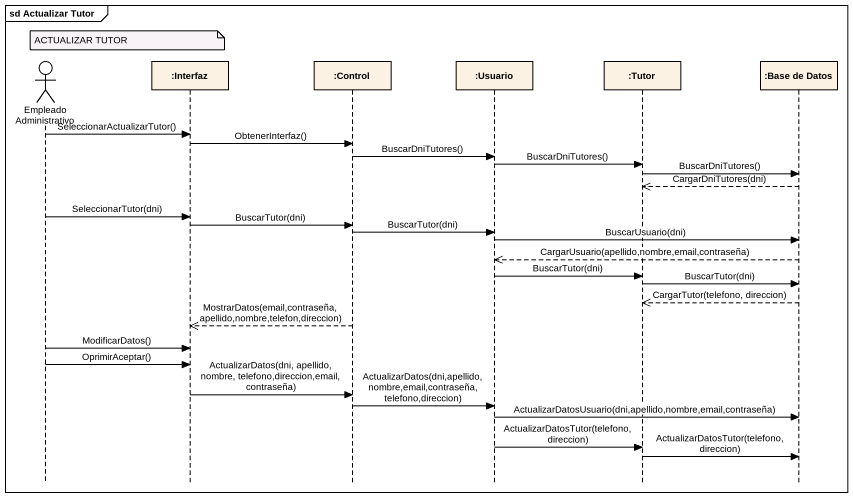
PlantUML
@startuml
mainframe sd Actualizar Tutor
hide footbox
actor "Empleado Administrativo" as Empleado_Administrativo
participant ":Interfaz" as Interfaz
participant ":Control" as Control_
participant ":Usuario" as Usuario
participant ":Tutor" as Tutor
participant ":Base de Datos" as Base_de_Datos

note over Interfaz : ACTUALIZAR TUTOR
Empleado_Administrativo -> Interfaz : SeleccionarActualizarTutor()
Interfaz -> Control_ : ObtenerInterfaz()
Control_ -> Usuario : BuscarDniTutores()
Usuario -> Tutor : BuscarDniTutores()
Tutor -> Base_de_Datos : BuscarDniTutores()
Base_de_Datos -->> Tutor : CargarDniTutores(dni)
Empleado_Administrativo -> Interfaz : SeleccionarTutor(dni)
Interfaz -> Control_ : BuscarTutor(dni)
Control_ -> Usuario : BuscarTutor(dni)
Usuario -> Base_de_Datos : BuscarUsuario(dni)
Base_de_Datos -->> Usuario : CargarUsuario(apellido,nombre,email,contraseña)
Usuario -> Tutor : BuscarTutor(dni)
Tutor -> Base_de_Datos : BuscarTutor(dni)
Base_de_Datos -->> Tutor : CargarTutor(telefono, direccion)
Control_ -->> Interfaz : MostrarDatos(email,contraseña,apellido,nombre,telefon,direccion)
Empleado_Administrativo -> Interfaz : ModificarDatos()
Empleado_Administrativo -> Interfaz : OprimirAceptar()
Interfaz -> Control_ : ActualizarDatos(dni, apellido, nombre, telefono,direccion,email, contraseña)
Control_ -> Usuario : ActualizarDatos(dni,apellido,nombre,email,contraseña,telefono,direccion)
Usuario -> Base_de_Datos : ActualizarDatosUsuario(dni,apellido,nombre,email,contraseña)
Usuario -> Tutor : ActualizarDatosTutor(telefono,direccion)
Tutor -> Base_de_Datos : ActualizarDatosTutor(telefono,direccion)
@enduml
